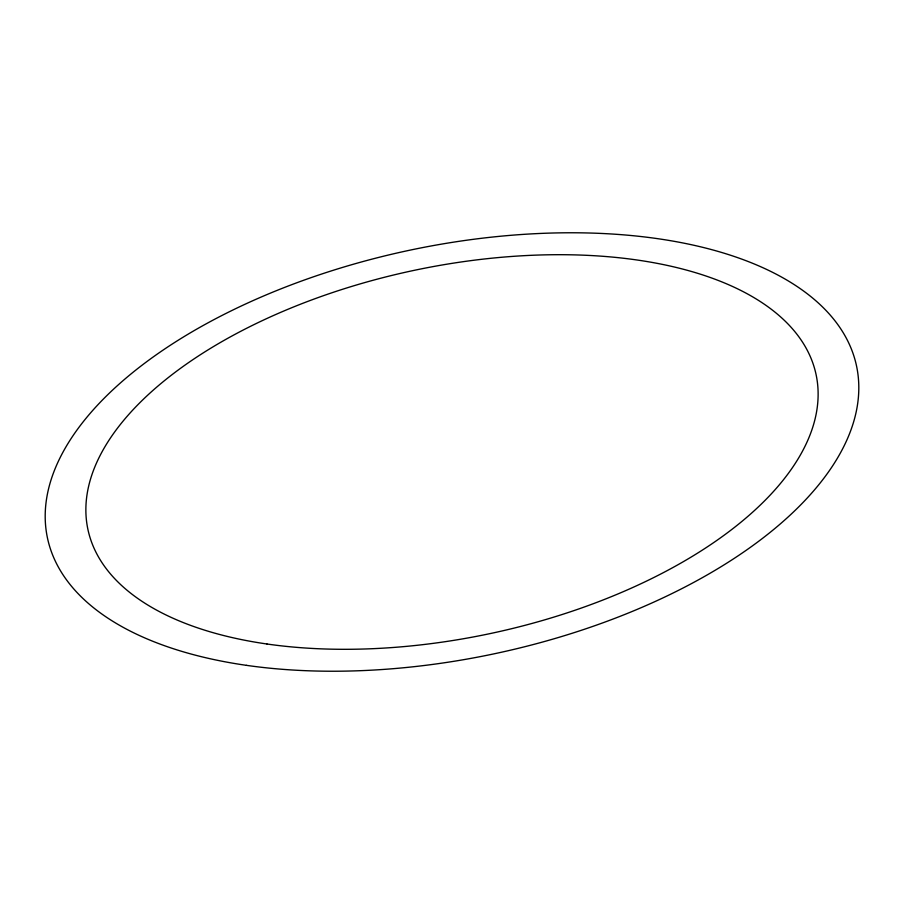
<?xml version="1.0" encoding="UTF-8"?>
<svg xmlns="http://www.w3.org/2000/svg" width="904" height="904" viewBox="0 0 904 904"><rect width="100%" height="100%" fill="white"/><g stroke="black" fill="none" stroke-linecap="round" stroke-linejoin="round"><path stroke-width="1.36" d="M246.442 665.344A413.58 206.168 -12 0 0 858.8 389.025A413.58 206.168 -12 0 0 250.758 301.631A413.58 206.168 -12 0 0 246.442 665.344M266.996 644.01A372.222 185.546 -12 0 0 818.12 395.319A372.222 185.546 -12 0 0 270.884 316.671A372.222 185.546 -12 0 0 266.996 644.01"/></g></svg>
